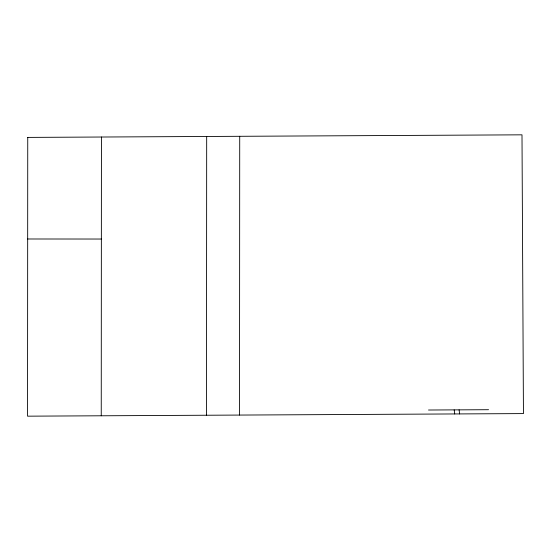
<?xml version="1.0" encoding="UTF-8"?>
<svg xmlns="http://www.w3.org/2000/svg" width="551" height="551" viewBox="0 0 551 551"><rect width="100%" height="100%" fill="white"/><g stroke="black" fill="none" stroke-linecap="round" stroke-linejoin="round"><path stroke-width="0.83" d="M101.246 415.785L101.432 137.02M206.487 415.24L206.68 136.469M239.527 415.068L239.719 136.297M428.513 410.02L488.558 409.703M27.674 238.989L101.363 239.038M459.086 409.861L459.63 413.918M454.169 409.882L454.713 413.946M27.743 137.406L27.55 416.17L523.45 413.587L521.997 134.83L27.743 137.406"/></g></svg>
